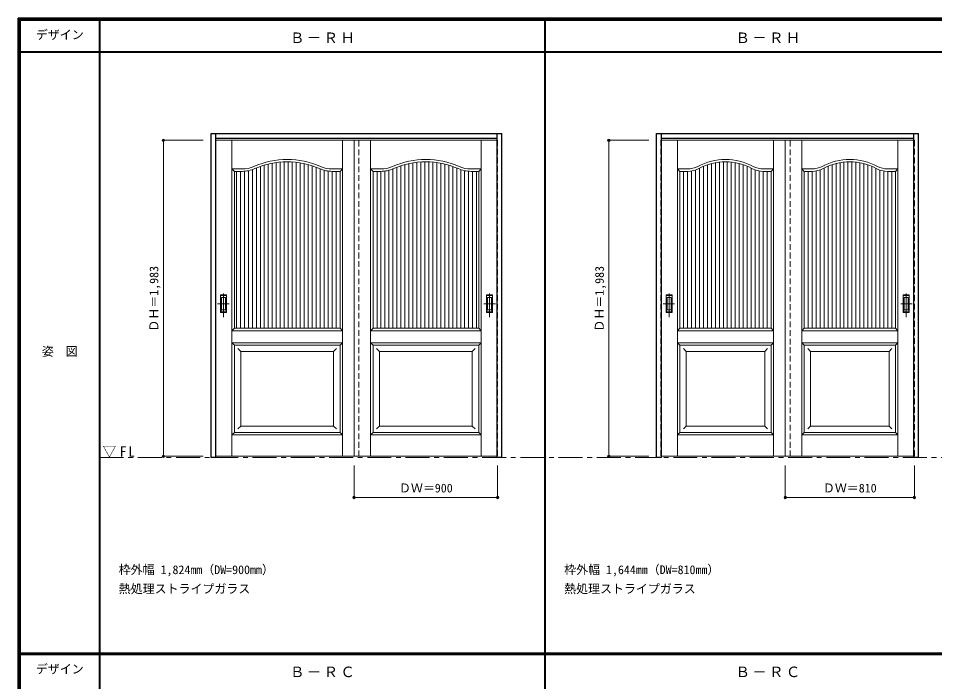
# Model space of a CAD drawing. Units: millimetres, scale not verified. Extents: x -6000 to 5700, y -4307 to 4260.
# Drawn here: x -6000 to -250, y 12 to 4175 of the extents above; entities that cross this region are included whole.
import ezdxf
from ezdxf.enums import TextEntityAlignment as Align

# ---------------------------------------------------------------- set-up
doc = ezdxf.new("R2010")
doc.units = ezdxf.units.MM
doc.header["$LTSCALE"] = 30
doc.header["$PDMODE"] = 32
doc.header["$PDSIZE"] = 15
doc.linetypes.add('CHAIN1', pattern=[8, 5, -1, 1, -1])
doc.linetypes.add('DASHED1', pattern=[1.8, 1.2, -0.6])
for name, color, linetype, lineweight in [('0-2_扉', 7, 'Continuous', 18), ('0-4_枠', 3, 'Continuous', 25), ('0-6_引手', 7, 'Continuous', 18), ('0-B_寸法', 4, 'Continuous', 9), ('0-C_ハッチ', 4, 'Continuous', 9), ('F-1_枠', 6, 'Continuous', 40)]:
    doc.layers.add(name, color=color, linetype=linetype, lineweight=lineweight)
doc.layers.add('0-A_文字', color=7, linetype='Continuous')
doc.layers.add('F-A_文字', color=7, linetype='Continuous')
doc.styles.add('ＭＳ ゴシック', font='')
doc.styles.get('ＭＳ ゴシック').set_extended_font_data('MS Gothic')

msp = doc.modelspace()

# ---------------------------------------------------------------- linework, layer by layer
at = {"layer": '0-2_扉', "color": 4, "linetype": 'DASHED1', "lineweight": 9}
for p, q in [((-4763, 3409.5), (-4763, 1426.5)), ((-4760, 3409.5), (-4763, 3409.5)), ((-3893, 3409.5), (-3893, 3405.5)), ((-3863, 1426.5), (-3863, 3409.5)), ((-3863, 3409.5), (-3863, 3405.5)), ((-2996, 3409.5), (-2993, 3409.5)), ((-2993, 3409.5), (-2993, 1426.5)), ((-1968, 3409.5), (-1968, 1426.5)), ((-1965, 3409.5), (-1968, 3409.5)), ((-1188, 3409.5), (-1188, 3405.5)), ((-1158, 1426.5), (-1158, 3409.5)), ((-1158, 3409.5), (-1158, 3405.5)), ((-381, 3409.5), (-378, 3409.5)), ((-4763, 1426.5), (-4760, 1426.5)), ((-2993, 1426.5), (-2996, 1426.5)), ((-1968, 1426.5), (-1965, 1426.5))]:
    msp.add_line(p, q, dxfattribs=at)
at = {"layer": '0-2_扉'}
for p, q in [((-3863, 3409.5), (-4760, 3409.5)), ((-4659.5, 1427.12), (-4659.5, 3409.5)), ((-3966.5, 1427.12), (-3966.5, 3409.5)), ((-3893, 3409.5), (-3893, 1426.5)), ((-3893, 3409.5), (-2996, 3409.5)), ((-3789.5, 1427.12), (-3789.5, 3409.5)), ((-3096.5, 1427.12), (-3096.5, 3409.5)), ((-1158, 3409.5), (-1965, 3409.5)), ((-1864.5, 1426.5), (-1864.5, 3409.5)), ((-1261.5, 1426.5), (-1261.5, 3409.5)), ((-1188, 3409.5), (-1188, 1426.5)), ((-1188, 3409.5), (-381, 3409.5)), ((-1084.5, 1426.5), (-1084.5, 3409.5)), ((-481.5, 1426.5), (-481.5, 3409.5)), ((-4644.5, 3214.5), (-4659.5, 3229.5)), ((-4659.5, 3229.5), (-4596.55, 3229.5)), ((-3966.5, 3229.5), (-4029.45, 3229.5)), ((-3981.5, 3214.5), (-3966.5, 3229.5)), ((-3774.5, 3214.5), (-3789.5, 3229.5)), ((-3789.5, 3229.5), (-3726.55, 3229.5)), ((-3096.5, 3229.5), (-3159.45, 3229.5)), ((-3111.5, 3214.5), (-3096.5, 3229.5)), ((-1849.5, 3214.5), (-1864.5, 3229.5)), ((-1864.5, 3229.5), (-1800.49, 3229.5)), ((-1261.5, 3229.5), (-1325.51, 3229.5)), ((-1276.5, 3214.5), (-1261.5, 3229.5)), ((-1069.5, 3214.5), (-1084.5, 3229.5)), ((-1084.5, 3229.5), (-1020.49, 3229.5)), ((-481.5, 3229.5), (-545.51, 3229.5)), ((-496.5, 3214.5), (-481.5, 3229.5)), ((-4644.5, 2229.5), (-4644.5, 3214.5)), ((-4644.5, 3214.5), (-4596.55, 3214.5)), ((-3981.5, 3214.5), (-4029.45, 3214.5)), ((-3981.5, 2371.55), (-3981.5, 3214.5)), ((-3774.5, 2371.55), (-3774.5, 3214.5)), ((-3774.5, 3214.5), (-3726.55, 3214.5)), ((-3111.5, 3214.5), (-3159.45, 3214.5)), ((-3111.5, 2229.5), (-3111.5, 3214.5)), ((-1849.5, 2229.5), (-1849.5, 3214.5)), ((-1849.5, 3214.5), (-1800.49, 3214.5)), ((-1276.5, 3214.5), (-1325.51, 3214.5)), ((-1276.5, 2360.74), (-1276.5, 3214.5)), ((-1069.5, 2360.74), (-1069.5, 3214.5)), ((-1069.5, 3214.5), (-1020.49, 3214.5)), ((-496.5, 3214.5), (-545.51, 3214.5)), ((-496.5, 2229.5), (-496.5, 3214.5)), ((-1276.69, 3091.5), (-1276.5, 3091.5)), ((-1069.31, 3091.5), (-1069.5, 3091.5)), ((-3981.5, 2229.5), (-3981.5, 2371.55)), ((-3774.5, 2229.5), (-3774.5, 2371.55)), ((-1276.5, 2229.5), (-1276.5, 2371.55)), ((-1069.5, 2229.5), (-1069.5, 2371.55)), ((-4644.5, 2229.5), (-4659.5, 2214.5)), ((-4659.5, 2214.5), (-3966.5, 2214.5)), ((-4644.5, 2229.5), (-4071.5, 2229.5)), ((-3981.5, 2229.5), (-4215.5, 2229.5)), ((-3966.5, 2214.5), (-3981.5, 2229.5)), ((-3789.5, 2214.5), (-3774.5, 2229.5)), ((-3096.5, 2214.5), (-3789.5, 2214.5)), ((-3774.5, 2229.5), (-3540.5, 2229.5)), ((-3111.5, 2229.5), (-3684.5, 2229.5)), ((-3111.5, 2229.5), (-3096.5, 2214.5)), ((-1849.5, 2229.5), (-1864.5, 2214.5)), ((-1864.5, 2214.5), (-1261.5, 2214.5)), ((-1849.5, 2229.5), (-1321.5, 2229.5)), ((-1276.5, 2229.5), (-1465.5, 2229.5)), ((-1261.5, 2214.5), (-1276.5, 2229.5)), ((-1084.5, 2214.5), (-1069.5, 2229.5)), ((-481.5, 2214.5), (-1084.5, 2214.5)), ((-1069.5, 2229.5), (-880.5, 2229.5)), ((-496.5, 2229.5), (-1024.5, 2229.5)), ((-496.5, 2229.5), (-481.5, 2214.5)), ((-4644.5, 2124.5), (-4659.5, 2139.5)), ((-3966.5, 2139.5), (-4659.5, 2139.5)), ((-3966.5, 2139.5), (-3981.5, 2124.5)), ((-3789.5, 2139.5), (-3774.5, 2124.5)), ((-3789.5, 2139.5), (-3096.5, 2139.5)), ((-3111.5, 2124.5), (-3096.5, 2139.5)), ((-1849.5, 2124.5), (-1864.5, 2139.5)), ((-1261.5, 2139.5), (-1864.5, 2139.5)), ((-1261.5, 2139.5), (-1276.5, 2124.5)), ((-1084.5, 2139.5), (-1069.5, 2124.5)), ((-1084.5, 2139.5), (-481.5, 2139.5)), ((-496.5, 2124.5), (-481.5, 2139.5)), ((-4644.5, 1576.5), (-4644.5, 2124.5)), ((-3981.5, 2124.5), (-4644.5, 2124.5)), ((-4604.5, 2084.5), (-4622.18, 2102.18)), ((-4604.5, 2084.5), (-4021.46, 2084.5)), ((-4021.5, 2084.5), (-4003.82, 2102.18)), ((-4021.46, 1616.5), (-4021.46, 2084.54)), ((-3981.5, 1576.5), (-3981.5, 2124.5)), ((-3774.5, 1576.5), (-3774.5, 2124.5)), ((-3774.5, 2124.5), (-3111.5, 2124.5)), ((-3734.5, 2084.5), (-3752.18, 2102.18)), ((-3734.54, 1616.5), (-3734.54, 2084.54)), ((-3151.5, 2084.5), (-3734.54, 2084.5)), ((-3151.5, 2084.5), (-3133.82, 2102.18)), ((-3111.5, 1576.5), (-3111.5, 2124.5)), ((-1849.5, 1576.5), (-1849.5, 2124.5)), ((-1276.5, 2124.5), (-1849.5, 2124.5)), ((-1809.5, 2084.5), (-1827.18, 2102.18)), ((-1809.5, 2084.5), (-1809.5, 1616.5)), ((-1809.5, 2084.5), (-1316.5, 2084.5)), ((-1316.54, 2084.5), (-1298.86, 2102.18)), ((-1316.5, 1616.5), (-1316.5, 2084.5)), ((-1276.5, 1576.5), (-1276.5, 2124.5)), ((-1069.5, 1576.5), (-1069.5, 2124.5)), ((-1069.5, 2124.5), (-496.5, 2124.5)), ((-1029.46, 2084.5), (-1047.14, 2102.18)), ((-1029.5, 1616.5), (-1029.5, 2084.5)), ((-536.5, 2084.5), (-1029.5, 2084.5)), ((-536.5, 2084.5), (-518.82, 2102.18)), ((-536.5, 2084.5), (-536.5, 1616.5)), ((-496.5, 1576.5), (-496.5, 2124.5)), ((-4604.5, 1616.5), (-4021.46, 1616.5)), ((-4021.46, 1616.5), (-4021.46, 1617.93)), ((-4021.46, 1616.5), (-4003.79, 1598.82)), ((-3734.54, 1616.5), (-3752.21, 1598.82)), ((-3734.54, 1616.5), (-3734.54, 1617.93)), ((-3151.5, 1616.5), (-3734.54, 1616.5)), ((-1809.5, 1616.5), (-1827.18, 1598.82)), ((-1809.5, 1616.5), (-1316.5, 1616.5)), ((-1316.5, 1616.5), (-1316.5, 1617.93)), ((-1316.5, 1616.5), (-1298.82, 1598.82)), ((-1029.5, 1616.5), (-1047.18, 1598.82)), ((-1029.5, 1616.5), (-1029.5, 1617.93)), ((-536.5, 1616.5), (-1029.5, 1616.5)), ((-536.5, 1616.5), (-518.82, 1598.82)), ((-4644.5, 1576.5), (-4659.5, 1561.5)), ((-3966.5, 1561.5), (-4659.5, 1561.5)), ((-3981.5, 1576.5), (-4644.5, 1576.5)), ((-3981.5, 1576.5), (-3966.5, 1561.5)), ((-3774.5, 1576.5), (-3789.5, 1561.5)), ((-3789.5, 1561.5), (-3096.5, 1561.5)), ((-3774.5, 1576.5), (-3111.5, 1576.5)), ((-3111.5, 1576.5), (-3096.5, 1561.5)), ((-1849.5, 1576.5), (-1864.5, 1561.5)), ((-1261.5, 1561.5), (-1864.5, 1561.5)), ((-1276.5, 1576.5), (-1849.5, 1576.5)), ((-1276.5, 1576.5), (-1261.5, 1561.5)), ((-1069.5, 1576.5), (-1084.5, 1561.5)), ((-1084.5, 1561.5), (-481.5, 1561.5)), ((-1069.5, 1576.5), (-496.5, 1576.5)), ((-496.5, 1576.5), (-481.5, 1561.5)), ((-3863, 1426.5), (-4760, 1426.5)), ((-3893, 1426.5), (-2996, 1426.5)), ((-1158, 1426.5), (-1965, 1426.5)), ((-1188, 1426.5), (-381, 1426.5))]:
    msp.add_line(p, q, dxfattribs=at)
at = {"layer": '0-2_扉', "linetype": 'CHAIN1'}
msp.add_line((-5490, 1418), (5690, 1418), dxfattribs=at)
at = {"layer": '0-2_扉', "color": 4, "linetype": 'DASHED1', "lineweight": 9}
msp.add_lwpolyline([(-378, 3409.5), (-378, 1426.5), (-381, 1426.5)], dxfattribs=at)
at = {"layer": '0-2_扉'}
for points in [[(-4604.5, 2084.5), (-4604.5, 1616.5), (-4622.18, 1598.82)], [(-3151.5, 2084.5), (-3151.5, 1616.5), (-3133.82, 1598.82)]]:
    msp.add_lwpolyline(points, dxfattribs=at)
for centre, radius, start, end in [((-4313, 2774.5), 515, 66.10444, 113.89556), ((-3443, 2774.5), 515, 66.10444, 113.89556), ((-1563, 2924.5), 365, 61.6423, 118.3577), ((-783, 2924.5), 365, 61.6423, 118.3577), ((-4596.55, 3414.5), 185, 270, 293.89556), ((-4596.55, 3414.5), 200, 270, 293.89556), ((-4313, 2774.5), 500, 66.10444, 113.89556), ((-4029.45, 3414.5), 200, 246.10444, 270), ((-4029.45, 3414.5), 185, 246.10444, 270), ((-3726.55, 3414.5), 185, 270, 293.89556), ((-3726.55, 3414.5), 200, 270, 293.89556), ((-3443, 2774.5), 500, 66.10444, 113.89556), ((-3159.45, 3414.5), 200, 246.10444, 270), ((-3159.45, 3414.5), 185, 246.10444, 270), ((-1800.49, 3364.5), 135, 270, 298.3577), ((-1800.49, 3364.5), 150, 270, 298.3577), ((-1563, 2924.5), 350, 61.6423, 118.3577), ((-1325.51, 3364.5), 150, 241.6423, 270), ((-1325.51, 3364.5), 135, 241.6423, 270), ((-1020.49, 3364.5), 135, 270, 298.3577), ((-1020.49, 3364.5), 150, 270, 298.3577), ((-783, 2924.5), 350, 61.6423, 118.3577), ((-545.51, 3364.5), 150, 241.6423, 270), ((-545.51, 3364.5), 135, 241.6423, 270)]:
    msp.add_arc(centre, radius, start, end, dxfattribs=at)
at = {"layer": '0-4_枠'}
for p, q in [((-4790, 1418), (-4790, 3453)), ((-4790, 3453), (-2966, 3453)), ((-4760, 1418), (-4760, 3453)), ((-2996, 1427.04), (-2996, 3453)), ((-2966, 1418), (-2966, 3453)), ((-1995, 1418), (-1995, 3453)), ((-1995, 3453), (-351, 3453)), ((-1965, 1418), (-1965, 3453)), ((-381, 1427.04), (-381, 3453)), ((-351, 1418), (-351, 3453)), ((-4760, 3423), (-2996, 3423)), ((-1965, 3423), (-381, 3423)), ((-4760, 1418), (-4790, 1418)), ((-2996, 1426.7), (-2996, 1427.04)), ((-1965, 1418), (-1995, 1418)), ((-381, 1426.7), (-381, 1427.04))]:
    msp.add_line(p, q, dxfattribs=at)
for points in [[(-2966, 1418), (-2996, 1418), (-2996, 1426.7)], [(-351, 1418), (-381, 1418), (-381, 1426.7)]]:
    msp.add_lwpolyline(points, dxfattribs=at)
at = {"layer": '0-6_引手'}
for p, q in [((-4731, 2439), (-4693, 2439)), ((-4731, 2329), (-4731, 2439)), ((-4724.5, 2423), (-4699.5, 2423)), ((-4724.5, 2345), (-4724.5, 2423)), ((-4699.5, 2345), (-4699.5, 2423)), ((-4693, 2329), (-4693, 2439)), ((-3025, 2439), (-3063, 2439)), ((-3063, 2329), (-3063, 2439)), ((-3031.5, 2423), (-3056.5, 2423)), ((-3056.5, 2345), (-3056.5, 2423)), ((-3031.5, 2345), (-3031.5, 2423)), ((-3025, 2329), (-3025, 2439)), ((-1936, 2439), (-1898, 2439)), ((-1936, 2329), (-1936, 2439)), ((-1929.5, 2423), (-1904.5, 2423)), ((-1929.5, 2345), (-1929.5, 2423)), ((-1904.5, 2345), (-1904.5, 2423)), ((-1898, 2329), (-1898, 2439)), ((-410, 2439), (-448, 2439)), ((-448, 2329), (-448, 2439)), ((-416.5, 2423), (-441.5, 2423)), ((-441.5, 2345), (-441.5, 2423)), ((-416.5, 2345), (-416.5, 2423)), ((-410, 2329), (-410, 2439)), ((-4731, 2329), (-4693, 2329)), ((-4724.5, 2345), (-4699.5, 2345)), ((-3025, 2329), (-3063, 2329)), ((-3031.5, 2345), (-3056.5, 2345)), ((-1936, 2329), (-1898, 2329)), ((-1929.5, 2345), (-1904.5, 2345)), ((-410, 2329), (-448, 2329)), ((-416.5, 2345), (-441.5, 2345))]:
    msp.add_line(p, q, dxfattribs=at)
at = {"layer": '0-6_引手', "linetype": 'CHAIN1'}
for p, q in [((-4712, 2298.77), (-4712, 2469.62)), ((-3044, 2298.77), (-3044, 2469.62)), ((-1917, 2298.77), (-1917, 2469.62)), ((-429, 2298.77), (-429, 2469.62)), ((-4750.07, 2384), (-4677.56, 2384)), ((-3005.93, 2384), (-3078.44, 2384)), ((-1955.07, 2384), (-1882.56, 2384)), ((-390.93, 2384), (-463.44, 2384))]:
    msp.add_line(p, q, dxfattribs=at)
at = {"layer": '0-6_引手', "linetype": 'DASHED1'}
for p, q in [((-4696, 2333), (-4696, 2435)), ((-3060, 2333), (-3060, 2435)), ((-1901, 2333), (-1901, 2435)), ((-445, 2333), (-445, 2435)), ((-4728, 2333), (-4696, 2333)), ((-3028, 2333), (-3060, 2333)), ((-1933, 2333), (-1901, 2333)), ((-413, 2333), (-445, 2333))]:
    msp.add_line(p, q, dxfattribs=at)
for points in [[(-4728, 2333), (-4728, 2435), (-4696, 2435)], [(-3028, 2333), (-3028, 2435), (-3060, 2435)], [(-1933, 2333), (-1933, 2435), (-1901, 2435)], [(-413, 2333), (-413, 2435), (-445, 2435)]]:
    msp.add_lwpolyline(points, dxfattribs=at)
at = {"layer": '0-B_寸法'}
for p, q in [((-5090, 3409.5), (-4840, 3409.5)), ((-5090, 3409.5), (-5090, 1426.5)), ((-2295, 3409.5), (-2045, 3409.5)), ((-2295, 3409.5), (-2295, 1426.5)), ((-5090, 1426.5), (-4840, 1426.5)), ((-2295, 1426.5), (-2045, 1426.5)), ((-3893, 1168), (-3893, 1368)), ((-2993, 1168), (-2993, 1368)), ((-1188, 1168), (-1188, 1368)), ((-378, 1168), (-378, 1368)), ((-3893, 1168), (-2993, 1168)), ((-1188, 1168), (-378, 1168))]:
    msp.add_line(p, q, dxfattribs=at)
at = {"layer": '0-B_寸法', "color": 7}
for p in [(-5090, 3409.5), (-2295, 3409.5), (-5090, 1426.5), (-2295, 1426.5), (-3893, 1168), (-2993, 1168), (-1188, 1168), (-378, 1168)]:
    msp.add_point(p, dxfattribs=at)
at = {"layer": '0-C_ハッチ'}
for p, q in [((-4531.5, 2229.5), (-4531.5, 3225.38)), ((-4506.5, 2229.5), (-4506.5, 3235.54)), ((-4481.5, 2229.5), (-4481.5, 3245.26)), ((-4456.5, 2229.5), (-4456.5, 3253.47)), ((-4431.5, 2229.5), (-4431.5, 3260.26)), ((-4406.5, 2229.5), (-4406.5, 3265.68)), ((-4381.5, 2229.5), (-4381.5, 3269.79)), ((-4356.5, 2229.5), (-4356.5, 3272.61)), ((-4331.5, 2229.5), (-4331.5, 3274.16)), ((-4306.5, 2229.5), (-4306.5, 3274.46)), ((-4281.5, 2229.5), (-4281.5, 3273.51)), ((-4256.5, 2229.5), (-4256.5, 3271.3)), ((-4231.5, 2229.5), (-4231.5, 3267.82)), ((-4206.5, 2229.5), (-4206.5, 3263.03)), ((-4181.5, 2229.5), (-4181.5, 3256.9)), ((-4156.5, 2229.5), (-4156.5, 3249.38)), ((-4131.5, 2229.5), (-4131.5, 3240.4)), ((-4106.5, 2229.5), (-4106.5, 3229.94)), ((-4081.5, 2229.5), (-4081.5, 3221.39)), ((-3674.5, 2229.5), (-3674.5, 3221.39)), ((-3649.5, 2229.5), (-3649.5, 3229.94)), ((-3624.5, 2229.5), (-3624.5, 3240.4)), ((-3599.5, 2229.5), (-3599.5, 3249.38)), ((-3574.5, 2229.5), (-3574.5, 3256.9)), ((-3549.5, 2229.5), (-3549.5, 3263.03)), ((-3524.5, 2229.5), (-3524.5, 3267.82)), ((-3499.5, 2229.5), (-3499.5, 3271.3)), ((-3474.5, 2229.5), (-3474.5, 3273.51)), ((-3449.5, 2229.5), (-3449.5, 3274.46)), ((-3424.5, 2229.5), (-3424.5, 3274.16)), ((-3399.5, 2229.5), (-3399.5, 3272.61)), ((-3374.5, 2229.5), (-3374.5, 3269.79)), ((-3349.5, 2229.5), (-3349.5, 3265.68)), ((-3324.5, 2229.5), (-3324.5, 3260.26)), ((-3299.5, 2229.5), (-3299.5, 3253.47)), ((-3274.5, 2229.5), (-3274.5, 3245.26)), ((-3249.5, 2229.5), (-3249.5, 3235.54)), ((-3224.5, 2229.5), (-3224.5, 3225.38)), ((-1751.5, 2229.5), (-1751.5, 3222.73)), ((-1726.5, 2229.5), (-1726.5, 3233.97)), ((-1701.5, 2229.5), (-1701.5, 3245.93)), ((-1676.5, 2229.5), (-1676.5, 3255.59)), ((-1651.5, 2229.5), (-1651.5, 3263.13)), ((-1626.5, 2229.5), (-1626.5, 3268.69)), ((-1601.5, 2229.5), (-1601.5, 3272.38)), ((-1576.5, 2229.5), (-1576.5, 3274.24)), ((-1551.5, 2229.5), (-1551.5, 3274.31)), ((-1526.5, 2229.5), (-1526.5, 3272.59)), ((-1501.5, 2229.5), (-1501.5, 3269.06)), ((-1476.5, 2229.5), (-1476.5, 3263.65)), ((-1451.5, 2229.5), (-1451.5, 3256.27)), ((-1426.5, 2229.5), (-1426.5, 3246.79)), ((-1401.5, 2229.5), (-1401.5, 3235.02)), ((-1376.5, 2229.5), (-1376.5, 3223.43)), ((-969.5, 2229.5), (-969.5, 3223.43)), ((-944.5, 2229.5), (-944.5, 3235.02)), ((-919.5, 2229.5), (-919.5, 3246.79)), ((-894.5, 2229.5), (-894.5, 3256.27)), ((-869.5, 2229.5), (-869.5, 3263.65)), ((-844.5, 2229.5), (-844.5, 3269.06)), ((-819.5, 2229.5), (-819.5, 3272.59)), ((-794.5, 2229.5), (-794.5, 3274.31)), ((-769.5, 2229.5), (-769.5, 3274.24)), ((-744.5, 2229.5), (-744.5, 3272.38)), ((-719.5, 2229.5), (-719.5, 3268.69)), ((-694.5, 2229.5), (-694.5, 3263.13)), ((-669.5, 2229.5), (-669.5, 3255.59)), ((-644.5, 2229.5), (-644.5, 3245.93)), ((-619.5, 2229.5), (-619.5, 3233.97)), ((-594.5, 2229.5), (-594.5, 3222.73)), ((-4631.5, 2229.5), (-4631.5, 3214.75)), ((-4606.5, 2229.5), (-4606.5, 3214.75)), ((-4581.5, 2229.5), (-4581.5, 3215.07)), ((-4556.5, 2229.5), (-4556.5, 3218.55)), ((-4056.5, 2229.5), (-4056.5, 3216.34)), ((-4031.5, 2229.5), (-4031.5, 3214.51)), ((-4006.5, 2229.5), (-4006.5, 3214.5)), ((-3749.5, 2229.5), (-3749.5, 3214.5)), ((-3724.5, 2229.5), (-3724.5, 3214.51)), ((-3699.5, 2229.5), (-3699.5, 3216.34)), ((-3199.5, 2229.5), (-3199.5, 3218.55)), ((-3174.5, 2229.5), (-3174.5, 3215.07)), ((-3149.5, 2229.5), (-3149.5, 3214.75)), ((-3124.5, 2229.5), (-3124.5, 3214.75)), ((-1826.5, 2229.5), (-1826.5, 3214.75)), ((-1801.5, 2229.5), (-1801.5, 3214.5)), ((-1776.5, 2229.5), (-1776.5, 3216.43)), ((-1351.5, 2229.5), (-1351.5, 3216.77)), ((-1326.5, 2229.5), (-1326.5, 3215.75)), ((-1301.5, 2229.5), (-1301.5, 3214.5)), ((-1044.5, 2229.5), (-1044.5, 3214.5)), ((-1019.5, 2229.5), (-1019.5, 3215.75)), ((-994.5, 2229.5), (-994.5, 3216.77)), ((-569.5, 2229.5), (-569.5, 3216.43)), ((-544.5, 2229.5), (-544.5, 3214.5)), ((-519.5, 2229.5), (-519.5, 3214.75))]:
    msp.add_line(p, q, dxfattribs=at)
at = {"layer": 'F-1_枠'}
for p, q in [((-6000, 4175), (5700, 4175)), ((-6000, 4175), (-6000, -4205)), ((-6000, 4170), (5700, 4170)), ((-6000, 4165), (5700, 4165)), ((-5995, 4175), (-5995, -4205)), ((-5990, 4175), (-5990, -4205)), ((-5490, 4175), (-5490, -3790)), ((-2695, -3790), (-2695, 4175)), ((-6000, 3965), (5700, 3965)), ((-6000, 190.5), (5700, 190.5)), ((-6000, 187.5), (5700, 187.5)), ((-6000, 184.5), (5700, 184.5))]:
    msp.add_line(p, q, dxfattribs=at)

# ---------------------------------------------------------------- texts
at = {"layer": '0-A_文字', "style": 'ＭＳ ゴシック'}
for s, p in [('枠外幅 1,824mm（DW=900mm）', (-5370, 670.5)), ('枠外幅 1,644mm（DW=810mm）', (-2575, 670.5)), ('熱処理ストライプガラス', (-5370, 550.5)), ('熱処理ストライプガラス', (-2575, 550.5))]:
    msp.add_text(s, height=54.99, dxfattribs=at).set_placement(p, align=Align.BOTTOM_LEFT)
at = {"layer": '0-A_文字', "char_height": 65.98, "attachment_point": 7, "style": 'ＭＳ ゴシック'}
for s, insert in [('\\T1.17;Ｂ－ＲＨ', (-4295, 4020)), ('\\T1.17;Ｂ－ＲＨ', (-1500, 4020)), ('\\T1.26;\\W0.95;▽FL', (-5471.25, 1418)), ('\\T1.17;Ｂ－ＲＣ', (-4295, 39.5)), ('\\T1.17;Ｂ－ＲＣ', (-1500, 39.5))]:
    msp.add_mtext(s, dxfattribs=dict(at, insert=insert))
at = {"layer": '0-B_寸法', "color": 7, "style": 'ＭＳ ゴシック'}
for p in [(-5105, 2208.75), (-2310, 2208.75)]:
    msp.add_text('ＤＨ＝1,983', height=54.99, rotation=90, dxfattribs=at).set_placement(p, align=Align.BOTTOM_LEFT)
for s, p in [('ＤＷ＝900', (-3611.75, 1183)), ('ＤＷ＝810', (-951.75, 1183))]:
    msp.add_text(s, height=54.99, dxfattribs=at).set_placement(p, align=Align.BOTTOM_LEFT)
at = {"layer": 'F-A_文字', "style": 'ＭＳ ゴシック'}
for s, p in [('デザイン', (-5890, 4027.5)), ('姿\u3000図', (-5852.5, 2040.25)), ('デザイン', (-5890, 47))]:
    msp.add_text(s, height=54.99, dxfattribs=at).set_placement(p, align=Align.BOTTOM_LEFT)

doc.saveas('drawing.dxf')
